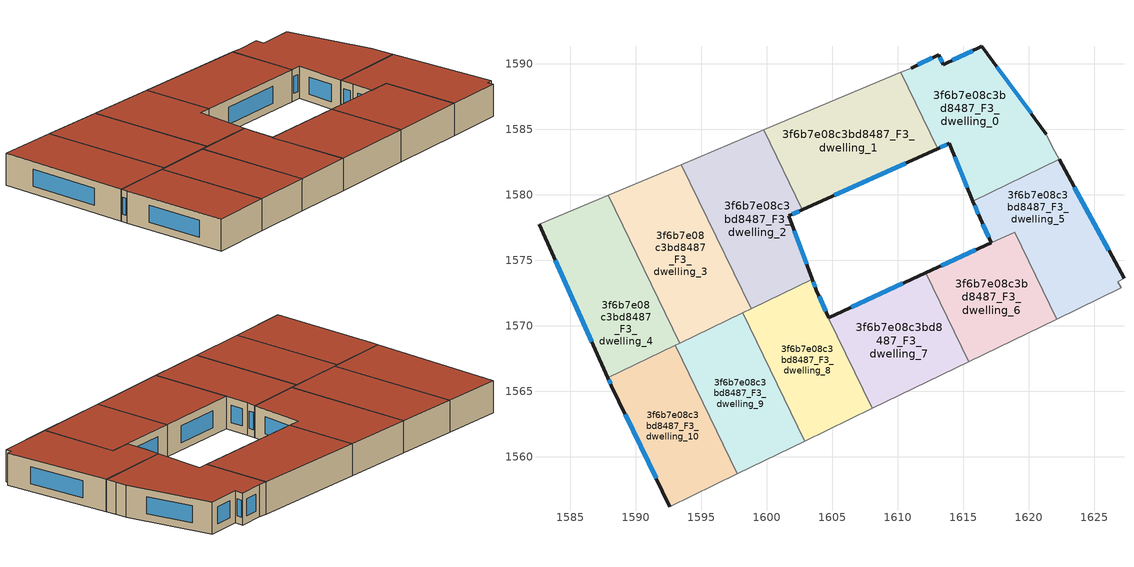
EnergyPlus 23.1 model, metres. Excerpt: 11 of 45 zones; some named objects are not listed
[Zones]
3f6b7e08c3bd8487_F3_dwelling_0
 floor to 3f6b7e08c3bd8487_F2_dwelling_0 (EU_floor_Construction): 1616.41,1591.33 1621.34,1584.65 1621.85,1583.6 1622.34,1582.71 1615.74,1579.52 1613.94,1583.93 1613.05,1583.53 1610.23,1589.34 1611.05,1589.68 1613.15,1590.7 1613.49,1589.94 z9
 wall outside (EU_wall_Construction): 1613.05,1583.53 1613.94,1583.93 1615.74,1579.52 / 1621.34,1584.65 1616.41,1591.33 1613.49,1589.94 1613.15,1590.7 1611.05,1589.68 z9:12
 wall adiabatic (EU_wall_Construction): 1622.34,1582.71 1621.85,1583.6 1621.34,1584.65 / 1611.05,1589.68 1610.23,1589.34 z9:12
 wall to 3f6b7e08c3bd8487_F3_dwelling_5 (EU_wall_Construction): 1615.74,1579.52 1622.34,1582.71 z9:12
 wall to 3f6b7e08c3bd8487_F3_dwelling_1 (EU_wall_Construction): 1610.23,1589.34 1613.05,1583.53 z9:12
 window (EU_Window_Construction): 1614.37,1582.9 1615.32,1580.56 / 1613.26,1583.62 1613.73,1583.84 / 1612.65,1590.46 1611.54,1589.92 / 1613.41,1590.12 1613.23,1590.52 / 1615.72,1591 1614.17,1590.26 / 1620.19,1586.22 1617.57,1589.76 z9.7:11.3
 roof outside (EU_roof_Construction): 1622.34,1582.71 1621.85,1583.6 1621.34,1584.65 1616.41,1591.33 1613.49,1589.94 1613.15,1590.7 1611.05,1589.68 1610.23,1589.34 1613.05,1583.53 1613.94,1583.93 1615.74,1579.52 z12
3f6b7e08c3bd8487_F3_dwelling_1
 floor to 3f6b7e08c3bd8487_F2_dwelling_1 (EU_floor_Construction): 1610.23,1589.34 1613.05,1583.53 1602.73,1578.87 1599.78,1584.95 z9
 wall outside (EU_wall_Construction): 1602.73,1578.87 1613.05,1583.53 z9:12
 wall to 3f6b7e08c3bd8487_F3_dwelling_2 (EU_wall_Construction): 1599.78,1584.95 1602.73,1578.87 z9:12
 wall adiabatic (EU_wall_Construction): 1610.23,1589.34 1599.78,1584.95 z9:12
 window (EU_Window_Construction): 1605.15,1579.96 1610.63,1582.43 z9.7:11.3
 roof outside (EU_roof_Construction): 1613.05,1583.53 1610.23,1589.34 1599.78,1584.95 1602.73,1578.87 z12
3f6b7e08c3bd8487_F3_dwelling_10
 floor to 3f6b7e08c3bd8487_F2_dwelling_10 (EU_floor_Construction): 1593.02,1568.52 1597.77,1558.71 1592.61,1556.22 1588.16,1565.45 1587.89,1566.04 z9
 wall outside (EU_wall_Construction): 1587.89,1566.04 1588.16,1565.45 1592.61,1556.22 z9:12
 wall to 3f6b7e08c3bd8487_F3_dwelling_9 (EU_wall_Construction): 1597.77,1558.71 1593.02,1568.52 z9:12
 wall adiabatic (EU_wall_Construction): 1592.61,1556.22 1597.77,1558.71 z9:12
 wall to 3f6b7e08c3bd8487_F3_dwelling_4 (EU_wall_Construction): 1593.02,1568.52 1587.89,1566.04 z9:12
 window (EU_Window_Construction): 1589.2,1563.28 1591.56,1558.38 / 1587.95,1565.9 1588.09,1565.58 z9.7:11.3
 roof outside (EU_roof_Construction): 1597.77,1558.71 1593.02,1568.52 1587.89,1566.04 1588.16,1565.45 1592.61,1556.22 z12
3f6b7e08c3bd8487_F3_dwelling_2
 floor to 3f6b7e08c3bd8487_F2_dwelling_2 (EU_floor_Construction): 1599.78,1584.95 1602.73,1578.87 1601.7,1578.4 1603.47,1573.58 1598.81,1571.33 1593.49,1582.31 z9
 wall outside (EU_wall_Construction): 1603.47,1573.58 1601.7,1578.4 1602.73,1578.87 z9:12
 wall to 3f6b7e08c3bd8487_F3_dwelling_3 (EU_wall_Construction): 1593.49,1582.31 1598.81,1571.33 z9:12
 wall adiabatic (EU_wall_Construction): 1599.78,1584.95 1593.49,1582.31 z9:12
 wall to 3f6b7e08c3bd8487_F3_dwelling_8 (EU_wall_Construction): 1598.81,1571.33 1603.47,1573.58 z9:12
 window (EU_Window_Construction): 1601.94,1578.51 1602.49,1578.76 / 1603.05,1574.71 1602.11,1577.27 z9.7:11.3
 roof outside (EU_roof_Construction): 1603.47,1573.58 1601.7,1578.4 1602.73,1578.87 1599.78,1584.95 1593.49,1582.31 1598.81,1571.33 z12
3f6b7e08c3bd8487_F3_dwelling_3
 floor to 3f6b7e08c3bd8487_F2_dwelling_3 (EU_floor_Construction): 1593.49,1582.31 1598.81,1571.33 1593.37,1568.69 1587.91,1579.96 z9
 wall to 3f6b7e08c3bd8487_F3_dwelling_4 (EU_wall_Construction): 1587.91,1579.96 1593.37,1568.69 z9:12
 wall adiabatic (EU_wall_Construction): 1593.49,1582.31 1587.91,1579.96 z9:12
 wall to 3f6b7e08c3bd8487_F3_dwelling_9 (EU_wall_Construction): 1593.37,1568.69 1598.17,1571.01 z9:12
 wall to 3f6b7e08c3bd8487_F3_dwelling_8 (EU_wall_Construction): 1598.17,1571.01 1598.81,1571.33 z9:12
 roof outside (EU_roof_Construction): 1598.81,1571.33 1593.49,1582.31 1587.91,1579.96 1593.37,1568.69 z12
3f6b7e08c3bd8487_F3_dwelling_4
 floor to 3f6b7e08c3bd8487_F2_dwelling_4 (EU_floor_Construction): 1587.91,1579.96 1593.37,1568.69 1587.89,1566.04 1582.63,1577.75 z9
 wall outside (EU_wall_Construction): 1582.63,1577.75 1587.89,1566.04 z9:12
 wall adiabatic (EU_wall_Construction): 1587.91,1579.96 1582.63,1577.75 z9:12
 wall to 3f6b7e08c3bd8487_F3_dwelling_9 (EU_wall_Construction): 1593.02,1568.52 1593.37,1568.69 z9:12
 window (EU_Window_Construction): 1583.86,1575 1586.65,1568.79 z9.7:11.3
 roof outside (EU_roof_Construction): 1593.37,1568.69 1587.91,1579.96 1582.63,1577.75 1587.89,1566.04 z12
3f6b7e08c3bd8487_F3_dwelling_5
 floor to 3f6b7e08c3bd8487_F2_dwelling_5 (EU_floor_Construction): 1622.34,1582.71 1627.27,1573.64 1626.81,1573.37 1627.08,1572.91 1622.14,1570.51 1618.92,1577.16 1617.14,1576.34 1616.29,1578.2 1615.74,1579.52 z9
 wall outside (EU_wall_Construction): 1615.74,1579.52 1616.29,1578.2 1617.14,1576.34 / 1627.27,1573.64 1622.34,1582.71 z9:12
 wall to 3f6b7e08c3bd8487_F3_dwelling_6 (EU_wall_Construction): 1617.14,1576.34 1618.92,1577.16 1622.14,1570.51 z9:12
 wall adiabatic (EU_wall_Construction): 1622.14,1570.51 1627.08,1572.91 1626.81,1573.37 1627.27,1573.64 z9:12
 window (EU_Window_Construction): 1616.49,1577.77 1616.94,1576.78 / 1615.87,1579.21 1616.16,1578.51 / 1626.11,1575.77 1623.5,1580.58 z9.7:11.3
 roof outside (EU_roof_Construction): 1627.08,1572.91 1626.81,1573.37 1627.27,1573.64 1622.34,1582.71 1615.74,1579.52 1616.29,1578.2 1617.14,1576.34 1618.92,1577.16 1622.14,1570.51 z12
3f6b7e08c3bd8487_F3_dwelling_6
 floor to 3f6b7e08c3bd8487_F2_dwelling_6 (EU_floor_Construction): 1618.92,1577.16 1622.14,1570.51 1615.42,1567.26 1612.14,1574.04 z9
 wall outside (EU_wall_Construction): 1617.13,1576.34 1612.14,1574.04 z9:12
 wall to 3f6b7e08c3bd8487_F3_dwelling_7 (EU_wall_Construction): 1612.14,1574.04 1615.42,1567.26 z9:12
 wall adiabatic (EU_wall_Construction): 1615.42,1567.26 1622.14,1570.51 z9:12
 window (EU_Window_Construction): 1615.96,1575.8 1613.31,1574.58 z9.7:11.3
 roof outside (EU_roof_Construction): 1622.14,1570.51 1618.92,1577.16 1612.14,1574.04 1615.42,1567.26 z12
3f6b7e08c3bd8487_F3_dwelling_7
 floor to 3f6b7e08c3bd8487_F2_dwelling_7 (EU_floor_Construction): 1612.14,1574.04 1615.42,1567.26 1608.07,1563.7 1604.72,1570.63 1604.74,1570.64 z9
 wall outside (EU_wall_Construction): 1612.14,1574.04 1604.74,1570.64 z9:12
 wall adiabatic (EU_wall_Construction): 1608.07,1563.7 1615.42,1567.26 z9:12
 wall to 3f6b7e08c3bd8487_F3_dwelling_8 (EU_wall_Construction): 1604.73,1570.64 1604.72,1570.63 1608.07,1563.7 z9:12
 window (EU_Window_Construction): 1610.4,1573.24 1606.48,1571.44 z9.7:11.3
 roof outside (EU_roof_Construction): 1615.42,1567.26 1612.14,1574.04 1604.74,1570.64 1604.72,1570.63 1608.07,1563.7 z12
3f6b7e08c3bd8487_F3_dwelling_8
 floor to 3f6b7e08c3bd8487_F2_dwelling_8 (EU_floor_Construction): 1603.78,1572.74 1604.73,1570.64 1604.72,1570.63 1608.07,1563.7 1602.92,1561.21 1598.17,1571.01 1603.47,1573.58 z9
 wall outside (EU_wall_Construction): 1604.73,1570.64 1603.78,1572.74 1603.47,1573.58 z9:12
 wall adiabatic (EU_wall_Construction): 1602.92,1561.21 1608.07,1563.7 z9:12
 wall to 3f6b7e08c3bd8487_F3_dwelling_9 (EU_wall_Construction): 1598.17,1571.01 1602.92,1561.21 z9:12
 window (EU_Window_Construction): 1603.7,1572.94 1603.54,1573.38 / 1604.51,1571.13 1604,1572.25 z9.7:11.3
 roof outside (EU_roof_Construction): 1608.07,1563.7 1604.72,1570.63 1604.73,1570.64 1603.78,1572.74 1603.47,1573.58 1598.17,1571.01 1602.92,1561.21 z12
3f6b7e08c3bd8487_F3_dwelling_9
 floor to 3f6b7e08c3bd8487_F2_dwelling_9 (EU_floor_Construction): 1598.17,1571.01 1602.92,1561.21 1597.77,1558.71 1593.02,1568.52 z9
 wall adiabatic (EU_wall_Construction): 1597.77,1558.71 1602.92,1561.21 z9:12
 roof outside (EU_roof_Construction): 1602.92,1561.21 1598.17,1571.01 1593.02,1568.52 1597.77,1558.71 z12
[Building]
EU S2 Campaign: North Axis=0; Terrain=City; Solar Distribution=FullExterior
[Site:Location]
Budapest.Ferenc.Liszt.Intl.AP: Latitude=47.437; Longitude=19.256; Time Zone=1; Elevation=185
[SizingPeriod:WeatherFileDays]
AnnualSizingPeriod: Begin Month=1; Begin Day of Month=1; End Month=12; End Day of Month=31; Day of Week for Start Day=Monday; Use Weather File Daylight Saving Period=No; Use Weather File Rain and Snow Indicators=No
[MATERIAL]
EU_InternalMass_Material: Roughness=MediumRough; Thickness=0.1; Conductivity=1; Density=1800; Specific Heat=900; Thermal Absorptance=0.9; Solar Absorptance=0.7; Visible Absorptance=0.7
[MATERIAL:NOMASS] Roughness=MediumRough; Thermal Absorptance=0.9; Solar Absorptance=0.7; Visible Absorptance=0.7
Name | Thermal Resistance
EU_wall_NoMass | 0.832559
EU_roof_NoMass | 1.39638
EU_floor_NoMass | 0.872794
[WINDOWMATERIAL:SIMPLEGLAZINGSYSTEM]
EU_Window_SimpleGlazing: UFactor=2.79869; Solar Heat Gain Coefficient=0.75; Visible Transmittance=0.75
[CONSTRUCTION]
EU_wall_Construction: EU_wall_NoMass
EU_roof_Construction: EU_roof_NoMass
EU_floor_Construction: EU_floor_NoMass
EU_Window_Construction: EU_Window_SimpleGlazing
EU_InternalMass_Construction: EU_InternalMass_Material
[ZONE] Type=1; Multiplier=1; Ceiling Height=autocalculate; Floor Area=autocalculate; Part of Total Floor Area=Yes
Name | Volume
3f6b7e08c3bd8487_F3_dwelling_0; 3f6b7e08c3bd8487_F3_dwelling_3 | 224.534
3f6b7e08c3bd8487_F3_dwelling_1 | 224.544
3f6b7e08c3bd8487_F3_dwelling_10 | 187.121
3f6b7e08c3bd8487_F3_dwelling_2 | 224.526
3f6b7e08c3bd8487_F3_dwelling_4 | 224.548
3f6b7e08c3bd8487_F3_dwelling_5 | 207.118
3f6b7e08c3bd8487_F3_dwelling_6 | 167.102
3f6b7e08c3bd8487_F3_dwelling_7 | 186.515
3f6b7e08c3bd8487_F3_dwelling_8 | 187.746
3f6b7e08c3bd8487_F3_dwelling_9 | 187.097
[INTERNALMASS] Construction=EU_InternalMass_Construction
Name | Zone or ZoneList | Surface Area
3f6b7e08c3bd8487_F3_dwelling_0_EU_InternalMass | 3f6b7e08c3bd8487_F3_dwelling_0 | 74.8449
3f6b7e08c3bd8487_F3_dwelling_1_EU_InternalMass | 3f6b7e08c3bd8487_F3_dwelling_1 | 74.848
3f6b7e08c3bd8487_F3_dwelling_2_EU_InternalMass | 3f6b7e08c3bd8487_F3_dwelling_2 | 74.8422
3f6b7e08c3bd8487_F3_dwelling_3_EU_InternalMass | 3f6b7e08c3bd8487_F3_dwelling_3 | 74.8446
3f6b7e08c3bd8487_F3_dwelling_4_EU_InternalMass | 3f6b7e08c3bd8487_F3_dwelling_4 | 74.8495
3f6b7e08c3bd8487_F3_dwelling_5_EU_InternalMass | 3f6b7e08c3bd8487_F3_dwelling_5 | 69.0396
3f6b7e08c3bd8487_F3_dwelling_6_EU_InternalMass | 3f6b7e08c3bd8487_F3_dwelling_6 | 55.7023
3f6b7e08c3bd8487_F3_dwelling_7_EU_InternalMass | 3f6b7e08c3bd8487_F3_dwelling_7 | 62.173
3f6b7e08c3bd8487_F3_dwelling_8_EU_InternalMass | 3f6b7e08c3bd8487_F3_dwelling_8 | 62.5825
3f6b7e08c3bd8487_F3_dwelling_9_EU_InternalMass | 3f6b7e08c3bd8487_F3_dwelling_9 | 62.3657
3f6b7e08c3bd8487_F3_dwelling_10_EU_InternalMass | 3f6b7e08c3bd8487_F3_dwelling_10 | 62.3736
[OTHEREQUIPMENT] Fuel Type=Electricity; Design Level Calculation Method=Watts/Area; Power per Zone Floor Area=1; Fraction Latent=0; Fraction Radiant=0; Fraction Lost=0; Carbon Dioxide Generation Rate=0; EndUse Subcategory=EU_Step8_InternalGains
Name | Zone or ZoneList or Space or SpaceList | Schedule
EU_Step8_InternalGain_3f6b7e08c3bd8487_F3_dwelling_0_f000 | 3f6b7e08c3bd8487_F3_dwelling_0 | EU_Step8_GainSchedule_3f6b7e08c3bd8487_F3_dwelling_0_f000
EU_Step8_InternalGain_3f6b7e08c3bd8487_F3_dwelling_1_f000 | 3f6b7e08c3bd8487_F3_dwelling_1 | EU_Step8_GainSchedule_3f6b7e08c3bd8487_F3_dwelling_1_f000
EU_Step8_InternalGain_3f6b7e08c3bd8487_F3_dwelling_2_f000 | 3f6b7e08c3bd8487_F3_dwelling_2 | EU_Step8_GainSchedule_3f6b7e08c3bd8487_F3_dwelling_2_f000
EU_Step8_InternalGain_3f6b7e08c3bd8487_F3_dwelling_3_f000 | 3f6b7e08c3bd8487_F3_dwelling_3 | EU_Step8_GainSchedule_3f6b7e08c3bd8487_F3_dwelling_3_f000
EU_Step8_InternalGain_3f6b7e08c3bd8487_F3_dwelling_4_f000 | 3f6b7e08c3bd8487_F3_dwelling_4 | EU_Step8_GainSchedule_3f6b7e08c3bd8487_F3_dwelling_4_f000
EU_Step8_InternalGain_3f6b7e08c3bd8487_F3_dwelling_5_f000 | 3f6b7e08c3bd8487_F3_dwelling_5 | EU_Step8_GainSchedule_3f6b7e08c3bd8487_F3_dwelling_5_f000
EU_Step8_InternalGain_3f6b7e08c3bd8487_F3_dwelling_6_f000 | 3f6b7e08c3bd8487_F3_dwelling_6 | EU_Step8_GainSchedule_3f6b7e08c3bd8487_F3_dwelling_6_f000
EU_Step8_InternalGain_3f6b7e08c3bd8487_F3_dwelling_7_f000 | 3f6b7e08c3bd8487_F3_dwelling_7 | EU_Step8_GainSchedule_3f6b7e08c3bd8487_F3_dwelling_7_f000
EU_Step8_InternalGain_3f6b7e08c3bd8487_F3_dwelling_8_f000 | 3f6b7e08c3bd8487_F3_dwelling_8 | EU_Step8_GainSchedule_3f6b7e08c3bd8487_F3_dwelling_8_f000
EU_Step8_InternalGain_3f6b7e08c3bd8487_F3_dwelling_9_f000 | 3f6b7e08c3bd8487_F3_dwelling_9 | EU_Step8_GainSchedule_3f6b7e08c3bd8487_F3_dwelling_9_f000
EU_Step8_InternalGain_3f6b7e08c3bd8487_F3_dwelling_10_f000 | 3f6b7e08c3bd8487_F3_dwelling_10 | EU_Step8_GainSchedule_3f6b7e08c3bd8487_F3_dwelling_10_f000
[ZONEVENTILATION:DESIGNFLOWRATE] Schedule=EU_AlwaysOn; Design Flow Rate Calculation Method=AirChanges/Hour; Air Changes per Hour=0.475469; Ventilation Type=Natural; Fan Pressure Rise=0; Fan Total Efficiency=1; Constant Term Coefficient=1; Temperature Term Coefficient=0; Velocity Term Coefficient=0; Velocity Squared Term Coefficient=0; Minimum Indoor Temperature=-100; Maximum Indoor Temperature=100; Delta Temperature=-100; Minimum Outdoor Temperature=-100; Maximum Outdoor Temperature=100; Maximum Wind Speed=40
Name | Zone or ZoneList or Space or SpaceList
EU_ConstantAir_3f6b7e08c3bd8487_F3_dwelling_0 | 3f6b7e08c3bd8487_F3_dwelling_0
EU_ConstantAir_3f6b7e08c3bd8487_F3_dwelling_1 | 3f6b7e08c3bd8487_F3_dwelling_1
EU_ConstantAir_3f6b7e08c3bd8487_F3_dwelling_2 | 3f6b7e08c3bd8487_F3_dwelling_2
EU_ConstantAir_3f6b7e08c3bd8487_F3_dwelling_3 | 3f6b7e08c3bd8487_F3_dwelling_3
EU_ConstantAir_3f6b7e08c3bd8487_F3_dwelling_4 | 3f6b7e08c3bd8487_F3_dwelling_4
EU_ConstantAir_3f6b7e08c3bd8487_F3_dwelling_5 | 3f6b7e08c3bd8487_F3_dwelling_5
EU_ConstantAir_3f6b7e08c3bd8487_F3_dwelling_6 | 3f6b7e08c3bd8487_F3_dwelling_6
EU_ConstantAir_3f6b7e08c3bd8487_F3_dwelling_7 | 3f6b7e08c3bd8487_F3_dwelling_7
EU_ConstantAir_3f6b7e08c3bd8487_F3_dwelling_8 | 3f6b7e08c3bd8487_F3_dwelling_8
EU_ConstantAir_3f6b7e08c3bd8487_F3_dwelling_9 | 3f6b7e08c3bd8487_F3_dwelling_9
EU_ConstantAir_3f6b7e08c3bd8487_F3_dwelling_10 | 3f6b7e08c3bd8487_F3_dwelling_10
[HVACTEMPLATE:ZONE:IDEALLOADSAIRSYSTEM] System Availability Schedule=EU_AlwaysOn; Maximum Heating Supply Air Temperature=50; Minimum Cooling Supply Air Temperature=13; Maximum Heating Supply Air Humidity Ratio=0.0156; Minimum Cooling Supply Air Humidity Ratio=0.0077; Heating Limit=NoLimit; Cooling Limit=NoLimit; Heating Availability Schedule=EU_AlwaysOn; Cooling Availability Schedule=EU_CoolingOff; Dehumidification Control Type=ConstantSensibleHeatRatio; Cooling Sensible Heat Ratio=0.7; Dehumidification Setpoint=60; Humidification Control Type=None; Humidification Setpoint=30; Outdoor Air Method=None; Outdoor Air Flow Rate per Person=0.00944; Outdoor Air Flow Rate per Zone Floor Area=0; Outdoor Air Flow Rate per Zone=0; Demand Controlled Ventilation Type=None; Outdoor Air Economizer Type=NoEconomizer; Heat Recovery Type=None; Sensible Heat Recovery Effectiveness=0.7; Latent Heat Recovery Effectiveness=0.65
Name | Template Thermostat
3f6b7e08c3bd8487_F3_dwelling_0 | EU_HeatOnly_3f6b7e08c3bd8487_F3_dwelling_0
3f6b7e08c3bd8487_F3_dwelling_1 | EU_HeatOnly_3f6b7e08c3bd8487_F3_dwelling_1
3f6b7e08c3bd8487_F3_dwelling_2 | EU_HeatOnly_3f6b7e08c3bd8487_F3_dwelling_2
3f6b7e08c3bd8487_F3_dwelling_3 | EU_HeatOnly_3f6b7e08c3bd8487_F3_dwelling_3
3f6b7e08c3bd8487_F3_dwelling_4 | EU_HeatOnly_3f6b7e08c3bd8487_F3_dwelling_4
3f6b7e08c3bd8487_F3_dwelling_5 | EU_HeatOnly_3f6b7e08c3bd8487_F3_dwelling_5
3f6b7e08c3bd8487_F3_dwelling_6 | EU_HeatOnly_3f6b7e08c3bd8487_F3_dwelling_6
3f6b7e08c3bd8487_F3_dwelling_7 | EU_HeatOnly_3f6b7e08c3bd8487_F3_dwelling_7
3f6b7e08c3bd8487_F3_dwelling_8 | EU_HeatOnly_3f6b7e08c3bd8487_F3_dwelling_8
3f6b7e08c3bd8487_F3_dwelling_9 | EU_HeatOnly_3f6b7e08c3bd8487_F3_dwelling_9
3f6b7e08c3bd8487_F3_dwelling_10 | EU_HeatOnly_3f6b7e08c3bd8487_F3_dwelling_10
[SIZING:ZONE] Zone Cooling Design Supply Air Temperature Input Method=SupplyAirTemperature; Zone Cooling Design Supply Air Temperature=13; Zone Heating Design Supply Air Temperature Input Method=SupplyAirTemperature; Zone Heating Design Supply Air Temperature=50; Zone Cooling Design Supply Air Humidity Ratio=0.008; Zone Heating Design Supply Air Humidity Ratio=0.008; Cooling Design Air Flow Method=DesignDay; Cooling Design Air Flow Rate=0; Cooling Minimum Air Flow per Zone Floor Area=0.000762; Cooling Minimum Air Flow=0; Cooling Minimum Air Flow Fraction=0.2; Heating Design Air Flow Method=DesignDay; Heating Design Air Flow Rate=0; Heating Maximum Air Flow per Zone Floor Area=0.002032; Heating Maximum Air Flow=0.141576; Heating Maximum Air Flow Fraction=0.3; Account for Dedicated Outdoor Air System=No; Dedicated Outdoor Air System Control Strategy=NeutralSupplyAir; Dedicated Outdoor Air Low Setpoint Temperature for Design=autosize; Dedicated Outdoor Air High Setpoint Temperature for Design=autosize; Zone Load Sizing Method=Sensible Load Only No Latent Load; Zone Latent Cooling Design Supply Air Humidity Ratio Input Method=HumidityRatioDifference; Zone Cooling Design Supply Air Humidity Ratio Difference=0.005; Zone Latent Heating Design Supply Air Humidity Ratio Input Method=HumidityRatioDifference; Zone Humidification Design Supply Air Humidity Ratio Difference=0.005
3f6b7e08c3bd8487_F3_dwelling_0; 3f6b7e08c3bd8487_F3_dwelling_1; 3f6b7e08c3bd8487_F3_dwelling_2; 3f6b7e08c3bd8487_F3_dwelling_3; 3f6b7e08c3bd8487_F3_dwelling_4; 3f6b7e08c3bd8487_F3_dwelling_5; 3f6b7e08c3bd8487_F3_dwelling_6; 3f6b7e08c3bd8487_F3_dwelling_7; 3f6b7e08c3bd8487_F3_dwelling_8; 3f6b7e08c3bd8487_F3_dwelling_9; 3f6b7e08c3bd8487_F3_dwelling_10
[SCHEDULE:CONSTANT]
Name | Hourly Value
EU_AlwaysOn | 1
EU_CoolingOff | 0
[SCHEDULE:FILE] Column Number=1; Rows to Skip at Top=0; Number of Hours of Data=8760; Column Separator=Comma; Interpolate to Timestep=No; Minutes per Item=60; Adjust Schedule for Daylight Savings=Yes
Name | File
EU_Step8_GainSchedule_3f6b7e08c3bd8487_F3_dwelling_0_f000 | ../../schedules/3f6b7e08c3bd8487/3f6b7e08c3bd8487_F3_dwelling_0_f000_gain.csv
EU_Step8_GainSchedule_3f6b7e08c3bd8487_F3_dwelling_1_f000 | ../../schedules/3f6b7e08c3bd8487/3f6b7e08c3bd8487_F3_dwelling_1_f000_gain.csv
EU_Step8_GainSchedule_3f6b7e08c3bd8487_F3_dwelling_2_f000 | ../../schedules/3f6b7e08c3bd8487/3f6b7e08c3bd8487_F3_dwelling_2_f000_gain.csv
EU_Step8_GainSchedule_3f6b7e08c3bd8487_F3_dwelling_3_f000 | ../../schedules/3f6b7e08c3bd8487/3f6b7e08c3bd8487_F3_dwelling_3_f000_gain.csv
EU_Step8_GainSchedule_3f6b7e08c3bd8487_F3_dwelling_4_f000 | ../../schedules/3f6b7e08c3bd8487/3f6b7e08c3bd8487_F3_dwelling_4_f000_gain.csv
EU_Step8_GainSchedule_3f6b7e08c3bd8487_F3_dwelling_5_f000 | ../../schedules/3f6b7e08c3bd8487/3f6b7e08c3bd8487_F3_dwelling_5_f000_gain.csv
EU_Step8_GainSchedule_3f6b7e08c3bd8487_F3_dwelling_6_f000 | ../../schedules/3f6b7e08c3bd8487/3f6b7e08c3bd8487_F3_dwelling_6_f000_gain.csv
EU_Step8_GainSchedule_3f6b7e08c3bd8487_F3_dwelling_7_f000 | ../../schedules/3f6b7e08c3bd8487/3f6b7e08c3bd8487_F3_dwelling_7_f000_gain.csv
EU_Step8_GainSchedule_3f6b7e08c3bd8487_F3_dwelling_8_f000 | ../../schedules/3f6b7e08c3bd8487/3f6b7e08c3bd8487_F3_dwelling_8_f000_gain.csv
EU_Step8_GainSchedule_3f6b7e08c3bd8487_F3_dwelling_9_f000 | ../../schedules/3f6b7e08c3bd8487/3f6b7e08c3bd8487_F3_dwelling_9_f000_gain.csv
EU_Step8_GainSchedule_3f6b7e08c3bd8487_F3_dwelling_10_f000 | ../../schedules/3f6b7e08c3bd8487/3f6b7e08c3bd8487_F3_dwelling_10_f000_gain.csv
